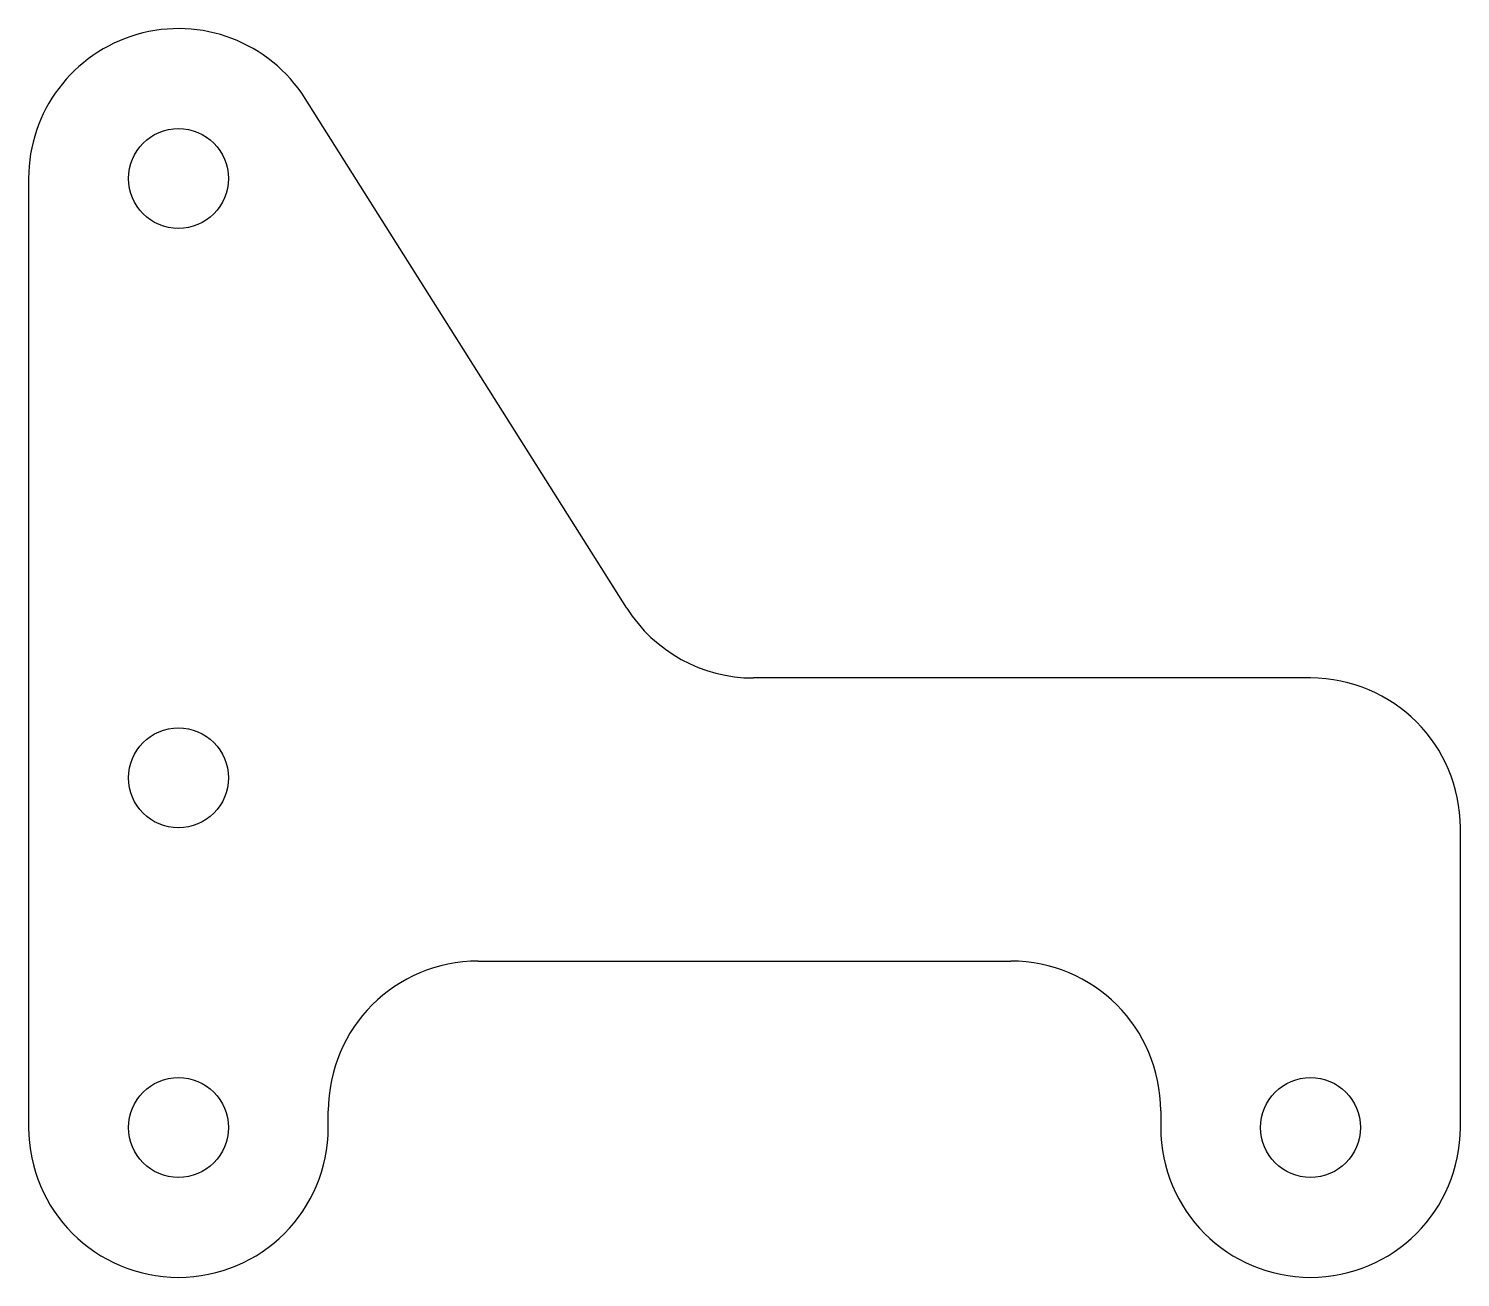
# Model space of a CAD drawing. Header units: millimetres. Extents: x -0.45 to 3.85, y -1.5 to 2.25.
import ezdxf

# ---------------------------------------------------------------- set-up
doc = ezdxf.new("R2010")
doc.units = ezdxf.units.MM
doc.header["$MEASUREMENT"] = 0
doc.layers.add('Laser 12 groepen', color=1, linetype='Continuous', true_color=0xff0000)

msp = doc.modelspace()

# ---------------------------------------------------------------- linework, layer by layer
at = {"layer": 'Laser 12 groepen'}
for p, q in [((1.3466, 0.5098), (0.3805, 2.0402)), ((-0.45, 1.8), (-0.45, -1.05)), ((3.4, 0.3), (1.7271, 0.3)), ((3.85, -1.05), (3.85, -0.15)), ((0.9, -0.55), (2.5, -0.55)), ((0.45, -1.05), (0.45, -1)), ((2.95, -1), (2.95, -1.05))]:
    msp.add_line(p, q, dxfattribs=at)
for centre in [(0, 1.8), (0, 0), (0, -1.05), (3.4, -1.05)]:
    msp.add_circle(centre, 0.15, dxfattribs=at)
for centre, start, end in [((0, 1.8), 32.2628, 180), ((1.7271, 0.75), 212.2628, 270), ((3.4, -0.15), 360, 90), ((0.9, -1), 90, 180), ((2.5, -1), 360, 90), ((0, -1.05), 180, 270), ((0, -1.05), 270, 0), ((3.4, -1.05), 180, 0), ((3.4, -1.05), 180, 270), ((3.4, -1.05), 270, 0)]:
    msp.add_arc(centre, 0.45, start, end, dxfattribs=at)

doc.saveas('drawing.dxf')
